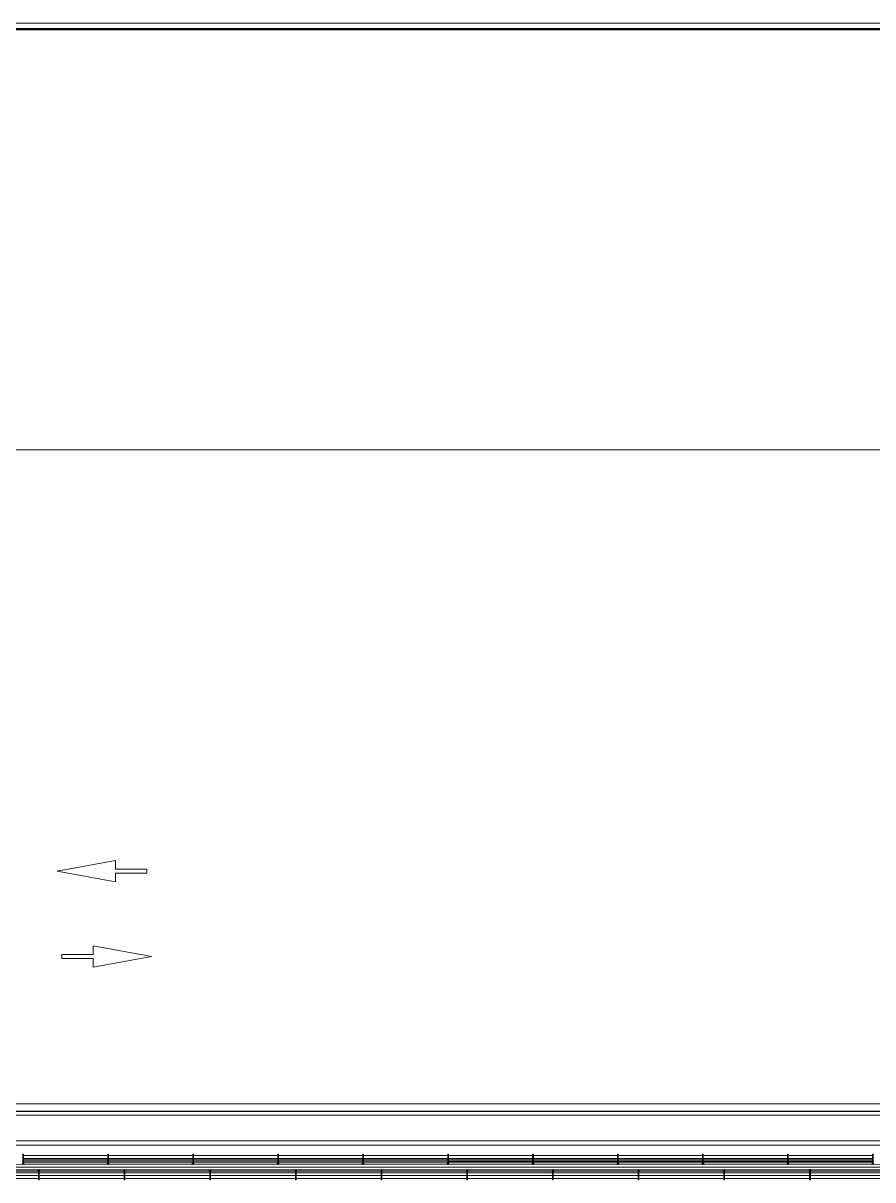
# Model space of a CAD drawing. Header units: metres. Extents: x -55 to 263, y -124 to 62.
# Drawn here: x 134.15 to 164.03, y -101.63 to -60.96 of the extents above; entities that cross this region are included whole.
import ezdxf

# ---------------------------------------------------------------- set-up
doc = ezdxf.new("R2010")
doc.units = ezdxf.units.M
for name, color, linetype, lineweight in [('0-1', 7, 'Continuous', 5), ('46BANQ-1', 53, 'Continuous', 5), ('47VEGET-1', 53, 'Continuous', 5), ('53BAPS-1', 53, 'Continuous', 5), ('55BARANDAL-1', 53, 'Continuous', 5), ('70LINEA-1', 254, 'Continuous', 5), ('70LINEA-2', 50, 'Continuous', 5), ('70LINEA-3', 53, 'Continuous', 5)]:
    doc.layers.add(name, color=color, linetype=linetype, lineweight=lineweight)

# ---------------------------------------------------------------- blocks, each defined once
blk = doc.blocks.new('Street Paint - Arrow - Arrow-V286-A1 _ A250')
at = {"layer": '70LINEA-2'}
for p, q in [((138.657, -93.778), (136.606, -93.403)), ((136.606, -93.403), (136.607, -93.703)), ((136.606, -93.403), (138.657, -93.778)), ((136.606, -93.403), (136.606, -93.403)), ((136.607, -93.703), (135.507, -93.705)), ((135.507, -93.705), (136.607, -93.703)), ((135.507, -93.705), (135.507, -93.85)), ((135.507, -93.705), (135.507, -93.705)), ((135.507, -93.85), (136.607, -93.848)), ((136.607, -93.848), (136.608, -94.153)), ((136.608, -94.153), (138.657, -93.778)), ((138.657, -93.778), (138.657, -93.778))]:
    blk.add_line(p, q, dxfattribs=at)
blk = doc.blocks.new('Street Paint - Arrow - Arrow-V287-A1 _ A250')
at = {"layer": '70LINEA-2'}
for p, q in [((135.349, -90.777), (137.399, -90.401)), ((137.399, -90.402), (135.349, -90.777)), ((137.399, -90.401), (137.399, -90.402)), ((137.399, -90.706), (137.399, -90.402)), ((135.349, -90.777), (137.4, -91.152)), ((135.349, -90.777), (135.349, -90.777)), ((138.499, -90.704), (137.399, -90.706)), ((137.399, -90.706), (138.499, -90.704)), ((137.399, -90.851), (138.499, -90.849)), ((137.4, -91.152), (137.399, -90.851)), ((138.499, -90.849), (138.499, -90.704)), ((138.499, -90.704), (138.499, -90.704))]:
    blk.add_line(p, q, dxfattribs=at)
blk = doc.blocks.new('Railing - Wire Post - Chainlink 2-V244-A1 _ A250')
at = {"layer": '55BARANDAL-1'}
for p, q in [((-0.331, 0.013), (-0.331, -0.012)), ((-0.331, 0.013), (-0.304, 0.013)), ((-0.304, 0.013), (-0.304, -0.012)), ((0.013, 0.013), (-0.304, 0.013)), ((0.013, -0.012), (0.013, 0.013)), ((-0.331, -0.012), (-0.304, -0.012)), ((0.013, -0.012), (-0.304, -0.012))]:
    blk.add_line(p, q, dxfattribs=at)
for radius, start, end in [(0.0301, 206.3748, 2.2872), (0.0301, 206.3748, 2.2872), (0.0301, 2.2872, 148.7371), (0.0301, 2.2872, 148.7371), (0.0251, 0, 150), (0.0251, 210, 0), (0.0251, 90, 148.3274), (0.0251, 60, 120), (0.0251, 270, 90), (0.0251, 0, 30), (0.0251, 330, 0), (0.0301, 336.8856, 2.2872), (0.0301, 336.8856, 2.2872), (0.0301, 336.8856, 2.2872), (0.0301, 336.8856, 2.2872), (0.0301, 336.8856, 2.2872), (0.0301, 336.8856, 2.2872), (0.0301, 336.8856, 2.2872), (0.0301, 336.8856, 2.2872), (0.0301, 336.8856, 2.2872), (0.0301, 336.8856, 2.2872), (0.0301, 2.2872, 16.9322), (0.0301, 2.2872, 16.9322), (0.0301, 2.2872, 16.9322), (0.0301, 2.2872, 16.9322), (0.0301, 2.2872, 16.9322), (0.0301, 2.2872, 16.9322), (0.0301, 2.2872, 16.9322), (0.0301, 2.2872, 16.9322), (0.0301, 2.2872, 16.9322), (0.0301, 2.2872, 16.9322), (0.0251, 211.6726, 270), (0.0251, 240, 300)]:
    blk.add_arc((0, 0), radius, start, end, dxfattribs=at)
blk = doc.blocks.new('Railing - Railing-8511726-A1 _ A250')
at = {"layer": '55BARANDAL-1'}
for p, q in [((240.175, -101.274), (20.175, -101.274)), ((131.695, -101.329), (134.683, -101.329)), ((134.683, -101.38), (131.695, -101.38)), ((131.695, -101.384), (134.683, -101.384)), ((134.683, -101.48), (131.695, -101.48)), ((131.695, -101.484), (134.683, -101.484)), ((134.683, -101.58), (131.695, -101.58)), ((131.695, -101.584), (134.683, -101.584)), ((134.708, -101.329), (137.697, -101.329)), ((137.697, -101.38), (134.708, -101.38)), ((134.708, -101.384), (137.697, -101.384)), ((137.697, -101.48), (134.708, -101.48)), ((134.708, -101.484), (137.697, -101.484)), ((137.697, -101.58), (134.708, -101.58)), ((134.708, -101.584), (137.697, -101.584)), ((137.722, -101.329), (140.711, -101.329)), ((140.711, -101.38), (137.722, -101.38)), ((137.722, -101.384), (140.711, -101.384)), ((140.711, -101.48), (137.722, -101.48)), ((137.722, -101.484), (140.711, -101.484)), ((140.711, -101.58), (137.722, -101.58)), ((137.722, -101.584), (140.711, -101.584)), ((140.736, -101.329), (143.724, -101.329)), ((143.724, -101.38), (140.736, -101.38)), ((140.736, -101.384), (143.724, -101.384)), ((143.724, -101.48), (140.736, -101.48)), ((140.736, -101.484), (143.724, -101.484)), ((143.724, -101.58), (140.736, -101.58)), ((140.736, -101.584), (143.724, -101.584)), ((143.749, -101.329), (146.738, -101.329)), ((146.738, -101.38), (143.749, -101.38)), ((143.749, -101.384), (146.738, -101.384)), ((146.738, -101.48), (143.749, -101.48)), ((143.749, -101.484), (146.738, -101.484)), ((146.738, -101.58), (143.749, -101.58)), ((143.749, -101.584), (146.738, -101.584)), ((146.763, -101.329), (149.752, -101.329)), ((149.752, -101.38), (146.763, -101.38)), ((146.763, -101.384), (149.752, -101.384)), ((149.752, -101.48), (146.763, -101.48)), ((146.763, -101.484), (149.752, -101.484)), ((149.752, -101.58), (146.763, -101.58)), ((146.763, -101.584), (149.752, -101.584)), ((149.777, -101.329), (152.766, -101.329)), ((152.766, -101.38), (149.777, -101.38)), ((149.777, -101.384), (152.766, -101.384)), ((152.766, -101.48), (149.777, -101.48)), ((149.777, -101.484), (152.766, -101.484)), ((152.766, -101.58), (149.777, -101.58)), ((149.777, -101.584), (152.766, -101.584)), ((152.791, -101.329), (155.779, -101.329)), ((155.779, -101.38), (152.791, -101.38)), ((152.791, -101.384), (155.779, -101.384)), ((155.779, -101.48), (152.791, -101.48)), ((152.791, -101.484), (155.779, -101.484)), ((155.779, -101.58), (152.791, -101.58)), ((152.791, -101.584), (155.779, -101.584)), ((155.804, -101.329), (158.793, -101.329)), ((158.793, -101.38), (155.804, -101.38)), ((155.804, -101.384), (158.793, -101.384)), ((158.793, -101.48), (155.804, -101.48)), ((155.804, -101.484), (158.793, -101.484)), ((158.793, -101.58), (155.804, -101.58)), ((155.804, -101.584), (158.793, -101.584)), ((158.818, -101.329), (161.807, -101.329)), ((161.807, -101.38), (158.818, -101.38)), ((158.818, -101.384), (161.807, -101.384)), ((161.807, -101.48), (158.818, -101.48)), ((158.818, -101.484), (161.807, -101.484)), ((161.807, -101.58), (158.818, -101.58)), ((158.818, -101.584), (161.807, -101.584)), ((161.832, -101.329), (164.82, -101.329)), ((164.82, -101.38), (161.832, -101.38)), ((161.832, -101.384), (164.82, -101.384)), ((164.82, -101.48), (161.832, -101.48)), ((161.832, -101.484), (164.82, -101.484)), ((164.82, -101.58), (161.832, -101.58)), ((161.832, -101.584), (164.82, -101.584))]:
    blk.add_line(p, q, dxfattribs=at)
at = {"rotation": 90}
for p in [(134.696, -101.302), (137.71, -101.302), (140.723, -101.302), (143.737, -101.302), (146.751, -101.302), (149.764, -101.302), (152.778, -101.302), (155.792, -101.302), (158.805, -101.302), (161.819, -101.302)]:
    blk.add_blockref('Railing - Wire Post - Chainlink 2-V244-A1 _ A250', p, dxfattribs=at)
blk = doc.blocks.new('Practice Rain Ditch - Practice Rain Ditch-8556337-A1 _ A250')
at = {"layer": '70LINEA-1'}
for p, q in [((20.175, -99.21), (191.593, -99.212)), ((191.593, -99.227), (20.175, -99.258)), ((191.593, -99.362), (20.175, -99.36)), ((195.315, -100.262), (20.175, -100.26)), ((195.315, -100.412), (20.175, -100.41))]:
    blk.add_line(p, q, dxfattribs=at)
blk = doc.blocks.new('Railing - Wire Post - Chainlink 2-V367-A1 _ A250')
at = {"layer": '55BARANDAL-1'}
for p, q in [((-0.331, 0.012), (-0.304, 0.012)), ((-0.331, 0.012), (-0.331, -0.013)), ((-0.304, 0.012), (-0.304, -0.013)), ((0.013, 0.012), (-0.304, 0.012)), ((0.013, -0.013), (0.013, 0.012)), ((-0.331, -0.013), (-0.304, -0.013)), ((0.013, -0.013), (-0.304, -0.013))]:
    blk.add_line(p, q, dxfattribs=at)
for radius, start, end in [(0.0301, 206.3748, 2.2872), (0.0301, 206.3748, 2.2872), (0.0301, 2.2872, 148.7371), (0.0301, 2.2872, 148.7371), (0.0251, 0, 150), (0.0251, 210, 0), (0.0251, 90, 148.3274), (0.0251, 60, 120), (0.0251, 270, 90), (0.0251, 0, 30), (0.0251, 330, 0), (0.0301, 336.8856, 2.2872), (0.0301, 336.8856, 2.2872), (0.0301, 336.8856, 2.2872), (0.0301, 336.8856, 2.2872), (0.0301, 336.8856, 2.2872), (0.0301, 336.8856, 2.2872), (0.0301, 336.8856, 2.2872), (0.0301, 336.8856, 2.2872), (0.0301, 336.8856, 2.2872), (0.0301, 2.2872, 16.9322), (0.0301, 2.2872, 16.9322), (0.0301, 2.2872, 16.9322), (0.0301, 2.2872, 16.9322), (0.0301, 2.2872, 16.9322), (0.0301, 2.2872, 16.9322), (0.0301, 2.2872, 16.9322), (0.0301, 2.2872, 16.9322), (0.0301, 2.2872, 16.9322), (0.0251, 211.6726, 270), (0.0251, 240, 300)]:
    blk.add_arc((0, 0), radius, start, end, dxfattribs=at)
blk = doc.blocks.new('Railing - Railing-8574736-A1 _ A250')
at = {"layer": '55BARANDAL-1'}
for p, q in [((137.124, -100.776), (134.16, -100.776)), ((134.16, -100.78), (137.124, -100.78)), ((140.112, -100.776), (137.149, -100.776)), ((137.149, -100.78), (140.112, -100.78)), ((143.1, -100.776), (140.137, -100.776)), ((140.137, -100.78), (143.1, -100.78)), ((146.088, -100.776), (143.125, -100.776)), ((143.125, -100.78), (146.088, -100.78)), ((149.076, -100.777), (146.113, -100.776)), ((146.113, -100.78), (149.076, -100.781)), ((152.064, -100.777), (149.101, -100.777)), ((149.101, -100.781), (152.064, -100.781)), ((155.052, -100.777), (152.089, -100.777)), ((152.089, -100.781), (155.052, -100.781)), ((158.041, -100.777), (155.077, -100.777)), ((155.077, -100.781), (158.041, -100.781)), ((161.029, -100.777), (158.066, -100.777)), ((158.066, -100.781), (161.029, -100.781)), ((164.017, -100.777), (161.054, -100.777)), ((161.054, -100.781), (164.017, -100.781)), ((-33.162, -101.076), (229.742, -101.091)), ((137.124, -100.876), (134.16, -100.876)), ((134.16, -100.88), (137.124, -100.88)), ((137.124, -100.976), (134.16, -100.976)), ((134.16, -100.98), (137.124, -100.98)), ((137.124, -101.03), (134.16, -101.03)), ((140.112, -100.876), (137.149, -100.876)), ((137.149, -100.88), (140.112, -100.88)), ((140.112, -100.976), (137.149, -100.976)), ((137.149, -100.98), (140.112, -100.98)), ((140.112, -101.031), (137.149, -101.03)), ((143.1, -100.876), (140.137, -100.876)), ((140.137, -100.88), (143.1, -100.88)), ((143.1, -100.976), (140.137, -100.976)), ((140.137, -100.98), (143.1, -100.98)), ((143.1, -101.031), (140.137, -101.031)), ((146.088, -100.876), (143.125, -100.876)), ((143.125, -100.88), (146.088, -100.88)), ((146.088, -100.976), (143.125, -100.976)), ((143.125, -100.98), (146.088, -100.98)), ((146.088, -101.031), (143.125, -101.031)), ((149.076, -100.877), (146.113, -100.876)), ((146.113, -100.88), (149.076, -100.881)), ((149.076, -100.977), (146.113, -100.976)), ((146.113, -100.98), (149.076, -100.981)), ((149.076, -101.031), (146.113, -101.031)), ((152.064, -100.877), (149.101, -100.877)), ((149.101, -100.881), (152.064, -100.881)), ((152.064, -100.977), (149.101, -100.977)), ((149.101, -100.981), (152.064, -100.981)), ((152.064, -101.031), (149.101, -101.031)), ((155.052, -100.877), (152.089, -100.877)), ((152.089, -100.881), (155.052, -100.881)), ((155.052, -100.977), (152.089, -100.977)), ((152.089, -100.981), (155.052, -100.981)), ((155.052, -101.031), (152.089, -101.031)), ((158.041, -100.877), (155.077, -100.877)), ((155.077, -100.881), (158.041, -100.881)), ((158.041, -100.977), (155.077, -100.977)), ((155.077, -100.981), (158.041, -100.981)), ((158.041, -101.032), (155.077, -101.031)), ((161.029, -100.877), (158.066, -100.877)), ((158.066, -100.881), (161.029, -100.881)), ((161.029, -100.977), (158.066, -100.977)), ((158.066, -100.981), (161.029, -100.981)), ((161.029, -101.032), (158.066, -101.032)), ((164.017, -100.877), (161.054, -100.877)), ((161.054, -100.881), (164.017, -100.881)), ((164.017, -100.977), (161.054, -100.977)), ((161.054, -100.981), (164.017, -100.981)), ((164.017, -101.032), (161.054, -101.032))]:
    blk.add_line(p, q, dxfattribs=at)
at = {"extrusion": (0, 0, -1), "zscale": -1, "rotation": 270.0033261339385}
for p in [(-134.148, -101.058), (-137.136, -101.058), (-140.124, -101.058), (-143.112, -101.058), (-146.1, -101.058), (-149.089, -101.059), (-152.077, -101.059), (-155.065, -101.059), (-158.053, -101.059), (-161.041, -101.059), (-164.029, -101.059)]:
    blk.add_blockref('Railing - Wire Post - Chainlink 2-V367-A1 _ A250', p, dxfattribs=at)
blk = doc.blocks.new('22011_AR_rvt-1-A1 _ A250')
at = {"layer": '46BANQ-1'}
for p, q in [((130.172, -75.96), (140.172, -75.96)), ((140.172, -75.96), (150.172, -75.96)), ((150.172, -75.96), (160.172, -75.96)), ((160.172, -75.96), (166.624, -75.96)), ((140.172, -98.96), (130.172, -98.96)), ((150.172, -98.96), (140.172, -98.96)), ((160.172, -98.96), (150.172, -98.96)), ((170.172, -98.96), (160.172, -98.96))]:
    blk.add_line(p, q, dxfattribs=at)
at = {"layer": '53BAPS-1'}
for p, q in [((192.852, -60.962), (-12.05, -60.962)), ((192.852, -61.162), (-12.05, -61.162)), ((192.852, -61.196), (-12.05, -61.196)), ((170.694, -61.15), (12.289, -61.15))]:
    blk.add_line(p, q, dxfattribs=at)
at = {"layer": '70LINEA-1'}
for p, q in [((166.624, -75.96), (16.256, -75.96)), ((20.175, -98.96), (191.589, -98.96)), ((195.535, -101.184), (20.175, -101.174)), ((134.16, -100.927), (137.124, -100.927)), ((137.149, -100.927), (140.112, -100.927)), ((140.137, -100.927), (143.1, -100.927)), ((143.125, -100.927), (146.088, -100.927)), ((146.113, -100.927), (149.076, -100.928)), ((149.101, -100.928), (152.064, -100.928)), ((152.089, -100.928), (155.052, -100.928)), ((155.077, -100.928), (158.041, -100.928)), ((158.066, -100.928), (161.029, -100.928)), ((161.054, -100.928), (164.017, -100.928))]:
    blk.add_line(p, q, dxfattribs=at)
at = {"layer": '47VEGET-1'}
for name in ['Street Paint - Arrow - Arrow-V287-A1 _ A250', 'Street Paint - Arrow - Arrow-V286-A1 _ A250']:
    blk.add_blockref(name, (0, 0), dxfattribs=at)
at = {"layer": '55BARANDAL-1'}
for name in ['Railing - Railing-8574736-A1 _ A250', 'Railing - Railing-8511726-A1 _ A250']:
    blk.add_blockref(name, (0, 0), dxfattribs=at)
at = {"layer": '70LINEA-3'}
blk.add_blockref('Practice Rain Ditch - Practice Rain Ditch-8556337-A1 _ A250', (0, 0), dxfattribs=at)

msp = doc.modelspace()

# ---------------------------------------------------------------- block references
at = {"layer": '0-1'}
msp.add_blockref('22011_AR_rvt-1-A1 _ A250', (0, 0), dxfattribs=at)

doc.saveas('drawing.dxf')
